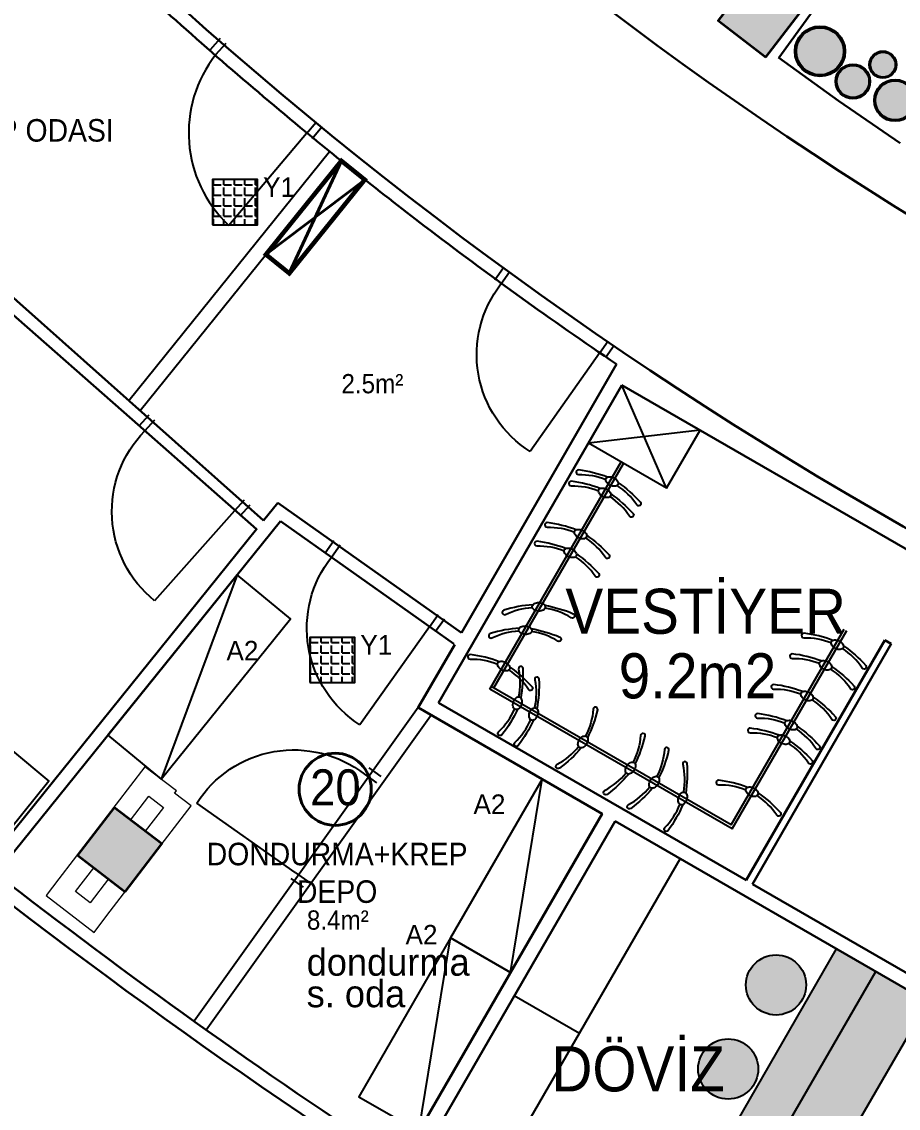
# Model space of a CAD drawing. Header units: millimetres. Extents: x -2729 to 15248, y -12439 to 5292.
# Drawn here: x 3409 to 3992, y -10344 to -9621 of the extents above; entities that cross this region are included whole.
import ezdxf

# ---------------------------------------------------------------- set-up
doc = ezdxf.new("R2010")
doc.units = ezdxf.units.MM
for name, color, linetype, lineweight in [('antet_Ном_пера__60', 7, 'Continuous', 35), ('dk-olcu_Ном_пера__80', 7, 'Continuous', 13), ('DUVAR', 7, 'Continuous', 30), ('kolon_Ном_пера__60', 7, 'Continuous', 35), ('tefriş', 7, 'Continuous', 25)]:
    doc.layers.add(name, color=color, linetype=linetype, lineweight=lineweight)
for name, color, linetype in [('kapı ABD', 55, 'Continuous'), ('S2000-002 Çizgi', 7, 'Continuous'), ('tefris', 39, 'Continuous')]:
    doc.layers.add(name, color=color, linetype=linetype)
doc.styles.add('TAKSİM', font='GOTHIC.TTF', dxfattribs={"height": 20})
doc.styles.add('Мой Ариал', font='arial.ttf', dxfattribs={"width": 0.9})

# ---------------------------------------------------------------- blocks, each defined once
blk = doc.blocks.new('A$C46810917')
at = {"layer": 'tefriş', "color": 254, "true_color": 0xe0e0e0}
for points in [[(-21.16, 41.16, 0.057952), (-42.56, 36.07, 1.08017), (-41.17, 33.01, -0.102886), (-21.55, 39.04, -0.821198)], [(-12.48, 41.12, -0.057952), (8.88, 35.84, -1.08017), (7.46, 32.79, 0.102886), (-12.11, 39, 0.821198)]]:
    blk.add_lwpolyline(points, format="xyb", dxfattribs=at)
blk.add_lwpolyline([(-11.97, 39.74, -0.144333), (-12.3, 38.63, -0.107177), (-13.4, 37.54, -0.077818), (-14.9, 36.89, -0.065016), (-16.84, 36.65, -0.065016), (-18.78, 36.91, -0.077818), (-20.27, 37.57, -0.107177), (-21.36, 38.67, -0.144333), (-21.68, 39.78, -0.144333), (-21.35, 40.89, -0.107177), (-20.25, 41.98, -0.077818), (-18.75, 42.63, -0.065016), (-16.81, 42.88, -0.065016), (-14.87, 42.62, -0.077818), (-13.38, 41.95, -0.107177), (-12.29, 40.85, -0.144333)], format="xyb", close=True, dxfattribs=at)
blk = doc.blocks.new('gtrr')
at = {"layer": 'kapı ABD', "color": 7}
for p, q in [((4256.01, 14105.58), (4256.01, 14115.58)), ((4261.01, 14105.58), (4261.01, 14115.58)), ((4341.01, 14105.58), (4341.01, 14115.58)), ((4346.01, 14105.58), (4346.01, 14115.58)), ((4261.01, 14105.58), (4261.01, 14025.58))]:
    blk.add_line(p, q, dxfattribs=at)
blk.add_arc((4264.77, 14101.83), 76.34, 267.18277, 2.81726, dxfattribs=at)
blk = doc.blocks.new('eryeqry')
at = {"layer": 'kapı ABD', "color": 7}
for p, q in [((-69.12, 58.24), (-61.75, 65.01)), ((-65.74, 54.56), (-58.37, 61.33)), ((-10.64, -3.44), (-3.5, 3.57)), ((-7.14, -7.01), (0, 0)), ((-10.64, -3.44), (-67.72, -59.5))]:
    blk.add_line(p, q, dxfattribs=at)
blk.add_arc((-4.55, -3.55), 84.38, 136.48026, 221.53079, dxfattribs=at)

msp = doc.modelspace()

# ---------------------------------------------------------------- hatches: boundary and pattern name
msp.add_hatch(color=7).paths.add_polyline_path([(3904.336, -9644.305), (3928.686, -9612.571), (3896.952, -9588.221), (3872.602, -9619.955)])
h = msp.add_hatch(color=252)
edge = h.paths.add_edge_path()
edge.add_arc((3940.276, -9640.435), 16.787, 0, 360)
edge = h.paths.add_edge_path(flags=17)
edge.add_arc((3940.276, -9640.435), 15.678, 0, 360)
h = msp.add_hatch(color=9)
h.set_gradient(color1=(210, 157, 195), color2=(199, 133, 180), one_color=1, tint=0.65)
edge = h.paths.add_edge_path()
edge.add_arc((3940.276, -9640.435), 15.678, 0, 360)
h = msp.add_hatch(color=252)
h.paths.add_polyline_path([(3977.837, -9657.307, 1), (3986.352, -9641.334, 1)])
h.paths.add_polyline_path([(3985.975, -9642.04, -1), (3978.213, -9656.601, -1)], flags=16)
h = msp.add_hatch(color=13)
h.set_gradient(color1=(193, 107, 87), color2=(207, 140, 125), one_color=1, tint=0.65)
edge = h.paths.add_edge_path()
edge.add_arc((3982.094, -9649.32), 8.25, 61.938284, 421.938284)
h = msp.add_hatch(color=252)
edge = h.paths.add_edge_path()
edge.add_arc((3962.171, -9660.487), 11.557, -28.060973, 331.939027)
edge = h.paths.add_edge_path(flags=16)
edge.add_arc((3962.171, -9660.487), 10.689, -28.060973, 331.939027)
h = msp.add_hatch(color=41)
h.set_gradient(color1=(231, 227, 152), color2=(236, 232, 172), one_color=1, tint=0.8)
edge = h.paths.add_edge_path()
edge.add_arc((3962.171, -9660.487), 10.689, -28.060973, 331.939027)
h = msp.add_hatch(color=252)
edge = h.paths.add_edge_path()
edge.add_arc((3990.254, -9673.091), 13.953, -28.060973, 331.939027)
edge = h.paths.add_edge_path(flags=17)
edge.add_arc((3990.254, -9673.091), 13.07, -28.060973, 331.939027)
h = msp.add_hatch(color=9)
h.set_gradient(color1=(176, 209, 173), color2=(192, 218, 190), one_color=1, tint=0.8)
edge = h.paths.add_edge_path()
edge.add_arc((3990.254, -9673.091), 13.07, -28.060973, 331.939027)
h = msp.add_hatch()
h.set_pattern_fill('ANGLE', color=256)
h.set_pattern_definition([(0, (-4621.5575, -12467.3376), (0, 6.985), [5.08, -1.905]), (90, (-4621.5575, -12467.3376), (-6.985, 4e-16), [5.08, -1.905])])
h.paths.add_polyline_path([(3566.298, -9725.857), (3536.298, -9725.857), (3536.298, -9755.857), (3566.298, -9755.857)])
h = msp.add_hatch()
h.set_pattern_fill('ANGLE', color=256)
h.set_pattern_definition([(0, (-4621.5575, -12467.3376), (0, 6.985), [5.08, -1.905]), (90, (-4621.5575, -12467.3376), (-6.985, 4e-16), [5.08, -1.905])])
h.paths.add_polyline_path([(3566.298, -9725.857), (3536.298, -9725.857), (3536.298, -9755.857), (3566.298, -9755.857)])
h = msp.add_hatch(color=7)
h.paths.add_polyline_path([(2888.668, -10084.289), (2916.952, -10056.005), (2888.668, -10027.72), (2860.384, -10056.005)])
h.paths.add_polyline_path([(3478.203, -10199.652), (3502.554, -10167.917), (3470.82, -10143.567), (3446.469, -10175.301)])
h.paths.add_polyline_path([(3295.575, -10437.657), (3319.926, -10405.923), (3288.192, -10381.573), (3263.841, -10413.307)])
h = msp.add_hatch()
h.set_pattern_fill('ANGLE', color=256)
h.set_pattern_definition([(0, (-4556.919, -12771.959), (0, 6.985), [5.08, -1.905]), (90, (-4556.919, -12771.959), (-6.985, 4e-16), [5.08, -1.905])])
h.paths.add_polyline_path([(3630.937, -10030.478), (3600.937, -10030.478), (3600.937, -10060.478), (3630.937, -10060.478)])
h = msp.add_hatch()
h.set_pattern_fill('ANGLE', color=256)
h.set_pattern_definition([(0, (-4556.919, -12771.959), (0, 6.985), [5.08, -1.905]), (90, (-4556.919, -12771.959), (-6.985, 4e-16), [5.08, -1.905])])
h.paths.add_polyline_path([(3630.937, -10030.478), (3600.937, -10030.478), (3600.937, -10060.478), (3630.937, -10060.478)])
at = {"layer": 'DUVAR'}
h = msp.add_hatch(color=256, dxfattribs=at)
h.dxf.hatch_style = 1
h.set_gradient(color1=(173, 134, 82), one_color=1, tint=1)
h.paths.add_polyline_path([(3951.322, -10237.746), (3940.301, -10256.836), (3974.942, -10256.836), (3977.303, -10252.746)])
h.paths.add_polyline_path([(3974.942, -10256.836), (3940.301, -10256.836), (3854.503, -10405.442), (3880.484, -10420.442)])
h = msp.add_hatch(color=256, dxfattribs=at)
h.dxf.hatch_style = 1
h.set_gradient(color1=(94, 72, 44), color2=(219, 202, 179), one_color=1, tint=0.78, name='SPHERICAL')
edge = h.paths.add_edge_path()
edge.add_arc((3911.024, -10261.72), 20, 0, 360)
at = {"layer": 'DUVAR', "true_color": 0xdbc9ad}
h = msp.add_hatch(color=9, dxfattribs=at)
h.dxf.hatch_style = 1
h.set_gradient(color1=(221, 204, 182), one_color=1, tint=1)
h.paths.add_polyline_path([(3994.625, -10262.747), (3984.386, -10256.836), (3977.303, -10252.746), (3974.942, -10256.836), (3880.484, -10420.442), (3897.806, -10430.443)])
h.paths.add_polyline_path([(4011.944, -10272.746), (3994.625, -10262.747), (3897.806, -10430.443), (3915.125, -10440.442)])
at = {"layer": 'DUVAR'}
h = msp.add_hatch(color=256, dxfattribs=at)
h.dxf.hatch_style = 1
h.set_gradient(color1=(94, 72, 44), color2=(219, 202, 179), one_color=1, tint=0.78, name='SPHERICAL')
edge = h.paths.add_edge_path()
edge.add_arc((3879.191, -10317.642), 20, 0, 360)

# ---------------------------------------------------------------- linework, layer by layer
at = {"color": 3, "lineweight": 40, "ltscale": 0.005}
for p, q in [((3587.388, -9788.191), (3621.984, -9713.336)), ((3571.811, -9775.647), (3637.562, -9725.88))]:
    msp.add_line(p, q, dxfattribs=at)
for p, q in [((3838.262, -9931.179), (3860.504, -9892.655)), ((3552.636, -9988.925), (3502.148, -10124.75)), ((3673.158, -10077.148), (3524.044, -10285.913)), ((3681.295, -10082.96), (3532.182, -10291.726)), ((3734.438, -10253.402), (3755.601, -10124.746)), ((3673.438, -10359.057), (3694.601, -10230.402))]:
    msp.add_line(p, q)
at = {"color": 3, "lineweight": 40, "ltscale": 0.005, "const_width": 3}
msp.add_lwpolyline([(3587.388, -9788.191), (3637.562, -9725.88), (3621.984, -9713.336), (3571.811, -9775.647)], close=True, dxfattribs=at)
for points in [[(3536.298, -9755.857), (3566.298, -9755.857), (3566.298, -9725.857), (3536.298, -9725.857)], [(3536.298, -9755.857), (3566.298, -9755.857), (3566.298, -9725.857), (3536.298, -9725.857)], [(3552.636, -9988.925), (3466.608, -10095.546), (3502.148, -10124.75), (3588.177, -10018.129)], [(3600.937, -10060.478), (3630.937, -10060.478), (3630.937, -10030.478), (3600.937, -10030.478)], [(3600.937, -10060.478), (3630.937, -10060.478), (3630.937, -10030.478), (3600.937, -10030.478)], [(3383.555, -10180.403), (3312.663, -10121.453), (3357.472, -10067.675), (3427.499, -10126.04)], [(3734.438, -10253.402), (3795.438, -10147.746), (3755.601, -10124.746), (3694.601, -10230.402)], [(3673.438, -10359.057), (3734.438, -10253.402), (3694.601, -10230.402), (3633.601, -10336.057)]]:
    msp.add_lwpolyline(points, close=True)
for centre, radius in [((3940.276, -9640.435), 16.787), ((3940.276, -9640.435), 15.678), ((3982.094, -9649.32), 9.05), ((3982.094, -9649.32), 8.25), ((3962.171, -9660.487), 11.557), ((3962.171, -9660.487), 10.689), ((3990.254, -9673.091), 13.953), ((3990.254, -9673.091), 13.07)]:
    msp.add_circle(centre, radius)
at = {"color": 1, "lineweight": 40, "ltscale": 0.005}
msp.add_circle((3617.912, -10131.532), 24, dxfattribs=at)
at = {"layer": 'dk-olcu_Ном_пера__80', "linetype": 'Continuous'}
for p, q in [((3491.37, -10116.48), (3434.188, -10191.087)), ((3512.269, -10132.516), (3491.37, -10116.48)), ((3481.794, -10151.988), (3493.961, -10136.114)), ((3493.961, -10136.114), (3503.743, -10143.621)), ((3511.053, -10134.1), (3512.269, -10132.516)), ((3522.158, -10142.625), (3511.053, -10134.1)), ((3466.134, -10215.6), (3522.158, -10142.625)), ((3503.743, -10143.621), (3491.564, -10159.485)), ((3445.295, -10199.61), (3457.462, -10183.736)), ((3434.153, -10191.06), (3425.63, -10202.167)), ((3467.206, -10191.213), (3455.027, -10207.077)), ((3455.027, -10207.077), (3445.295, -10199.61)), ((3425.63, -10202.167), (3457.629, -10226.72)), ((3457.629, -10226.72), (3466.152, -10215.613)), ((3457.629, -10226.72), (3466.152, -10215.613)), ((3466.152, -10215.613), (3466.134, -10215.6))]:
    msp.add_line(p, q, dxfattribs=at)
at = {"layer": 'DUVAR', "linetype": 'Continuous'}
for p, q in [((3912.809, -9644.722), (3942.072, -9604.179)), ((3912.756, -9644.684), (3952.481, -9673.435)), ((3952.481, -9673.435), (3993.485, -9701.582)), ((3321.486, -9731.187), (3570.298, -9952.704)), ((3701.886, -10027.39), (3805.044, -9848.714)), ((3686.539, -10073.972), (3808.542, -9862.655)), ((4104.027, -10033.253), (3808.542, -9862.655)), ((3579.83, -9940.89), (3570.298, -9952.704)), ((3701.886, -10027.39), (3579.83, -9940.89)), ((3581.525, -9953.122), (3392.349, -10187.58)), ((3696.682, -10034.733), (3581.525, -9953.122)), ((3673.158, -10077.148), (3697.366, -10035.218)), ((3891.091, -10192.07), (3983.341, -10032.289)), ((3895.421, -10194.57), (3987.671, -10034.789)), ((3983.341, -10032.289), (3987.671, -10034.789)), ((3795.438, -10147.746), (3673.158, -10077.148)), ((3891.091, -10192.07), (3686.539, -10073.972)), ((3661.507, -10379.722), (3795.438, -10147.746)), ((3669.904, -10385.177), (3804.098, -10152.746)), ((4011.944, -10272.746), (3804.098, -10152.746)), ((4016.665, -10264.57), (3895.421, -10194.57))]:
    msp.add_line(p, q, dxfattribs=at)
msp.add_lwpolyline([(3109.399, -9813.149), (3244.017, -9674.849), (3392.67, -9805.982), (3326.65, -9880.183), (3334.121, -9886.83), (3400.211, -9812.597), (3482.843, -9885.527), (3565.613, -9958.511), (3385.259, -10182.035), (3300.557, -10113.707), (3256.276, -10076.39), (3205.28, -10031.987), (3280.944, -9946.598), (3273.473, -9939.951), (3197.841, -10024.956), (3121.155, -9955.215), (3073.495, -9909.656), (3072.742, -9908.924), (3138.446, -9841.423), (3109.399, -9813.149)], dxfattribs=at)
for centre, radius, start, end in [((5357.757, -7557.646), 2578.654, 214.052528, 244.048203), ((5357.441, -7558.125), 2758.085, 213.967403, 243.1608), ((5357.757, -7557.646), 2767.654, 227.421182, 230.429763), ((5702.643, -7230.79), 3958.527, 217.109649, 240.469371), ((5357.757, -7557.646), 2767.654, 230.429763, 231.378475), ((5357.757, -7557.646), 2767.654, 231.378475, 232.614995), ((5357.757, -7557.646), 2767.654, 232.614995, 235.873543), ((5828.13, -7055.323), 3977.941, 225.621798, 240.16884), ((5689.224, -7243.322), 3949.176, 225.492737, 239.973118), ((5784.185, -7121.623), 3888.569, 232.041247, 236.915429)]:
    msp.add_arc(centre, radius, start, end, dxfattribs=at)
at = {"layer": 'kolon_Ном_пера__60', "linetype": 'Continuous', "flags": 128}
for points in [[(3904.336, -9644.305), (3928.686, -9612.571), (3896.952, -9588.221), (3872.602, -9619.955)], [(3478.203, -10199.652), (3502.554, -10167.917), (3470.82, -10143.567), (3446.469, -10175.301)]]:
    msp.add_lwpolyline(points, close=True, dxfattribs=at)
at = {"layer": 'S2000-002 Çizgi'}
for p, q in [((3480.662, -9872.902), (3614.195, -9707.065)), ((3488.14, -9879.559), (3621.984, -9713.336))]:
    msp.add_line(p, q, dxfattribs=at)
at = {"layer": 'tefriş'}
for p, q in [((3838.262, -9931.179), (3808.542, -9862.655)), ((3860.504, -9892.655), (3786.301, -9901.179)), ((3838.262, -9931.179), (3786.301, -9901.179)), ((3720.689, -10064.821), (3807.952, -9913.679)), ((3723.421, -10064.089), (3809.684, -9914.679)), ((3881.208, -10155.188), (3956.432, -10024.896)), ((3881.94, -10157.92), (3958.146, -10025.927)), ((3881.208, -10155.188), (3721.689, -10063.089)), ((3881.94, -10157.92), (3720.689, -10064.821)), ((3712.084, -10412.12), (3847.399, -10177.746)), ((3854.503, -10405.442), (3951.322, -10237.746)), ((3880.484, -10420.442), (3977.303, -10252.746)), ((3780.302, -10293.962), (3737.001, -10268.962)), ((3915.125, -10440.442), (4011.944, -10272.746))]:
    msp.add_line(p, q, dxfattribs=at)
for centre in [(3911.024, -10261.72), (3879.191, -10317.642)]:
    msp.add_circle(centre, 20, dxfattribs=at)

# ---------------------------------------------------------------- block references
at = {"layer": 'kapı ABD', "color": 7, "rotation": 5.290926400486788}
msp.add_blockref('eryeqry', (3609.071, -9690.803), dxfattribs=at)
at = {"layer": 'kapı ABD', "lineweight": -2, "xscale": -1}
for p, rotation in [((-837.809, -23829.676), 324.8723881291922), ((-2646.046, -23314.903), 318.3211799106136), ((-998.982, -23995.642), 324.6747696004362), ((-10398.545, -5559.93), 234.8905499820772)]:
    msp.add_blockref('gtrr', p, dxfattribs=dict(at, rotation=rotation))
at = {"layer": 'tefris', "lineweight": -2, "xscale": 0.9000000000000001, "yscale": 0.9000000000000001, "zscale": 0.9000000000000001, "rotation": 254.3433345888791}
msp.add_blockref('A$C46810917', (3810.382, -10142.553), dxfattribs=at)
at = {"layer": 'tefriş'}
for p, xscale, yscale, zscale, rotation in [((3798.951, -9965.46), 0.9, 0.9, 0.9, 332.7022542066483), ((3794.118, -9972.994), 0.9, 0.9, 0.9, 332.7022542066483), ((3778.096, -10000.493), 0.9, 0.9, 0.9, 332.7022542066483), ((3771.259, -10012.938), 0.9, 0.9, 0.9, 332.7022542066483), ((3766.785, -10046.554), 0.9000000000000001, 0.9000000000000001, 0.9000000000000001, 357.4261520987204), ((3757.847, -10062.09), 0.9000000000000001, 0.9000000000000001, 0.9000000000000001, 357.4261520987204), ((3948.823, -10074.059), 0.9, 0.9, 0.9, 332.7022542066483), ((3726.953, -10088.287), 0.9, 0.9, 0.9, 332.7022542066483), ((3941.009, -10087.802), 0.9, 0.9, 0.9, 332.7022542066483), ((3700.411, -10077.969), 0.9000000000000001, 0.9000000000000001, 0.9000000000000001, 252.5470277524756), ((3711.137, -10085.115), 0.9000000000000001, 0.9000000000000001, 0.9000000000000001, 252.5470277524756), ((3928.703, -10108.203), 0.9, 0.9, 0.9, 332.7022542066483), ((3744.383, -10093.205), 0.9000000000000002, 0.9000000000000002, 0.9000000000000002, 237.0657904145117), ((3918.076, -10127.568), 0.9, 0.9, 0.9, 332.7022542066483), ((3913.076, -10137.251), 0.9, 0.9, 0.9, 332.7022542066483), ((3775.943, -10110.679), 0.9000000000000002, 0.9000000000000002, 0.9000000000000002, 237.0657904145117), ((3791.722, -10120.056), 0.9000000000000002, 0.9000000000000002, 0.9000000000000002, 237.0657904145117)]:
    msp.add_blockref('A$C46810917', p, dxfattribs=dict(at, xscale=xscale, yscale=yscale, zscale=zscale, rotation=rotation))
at = {"layer": 'tefriş', "lineweight": -2, "xscale": 0.9, "yscale": 0.9, "zscale": 0.9, "rotation": 332.7022542066483}
msp.add_blockref('A$C46810917', (3892.037, -10171.922), dxfattribs=at)

# ---------------------------------------------------------------- texts
at = {"style": 'TAKSİM'}
for s, height, p in [('Y1', 13, (3569.985, -9737.303)), ('A2', 13, (3545.574, -10045.783)), ('Y1', 13, (3634.624, -10041.924)), ('A2', 13, (3709.861, -10147.943)), ('A2', 13, (3664.654, -10234.767)), ('dondurma', 18, (3598.931, -10255.563)), ('s. oda', 18, (3598.931, -10276.555))]:
    msp.add_text(s, height=height, dxfattribs=at).set_placement(p)
at = {"lineweight": 40, "ltscale": 0.005, "attachment_point": 8, "style": 'Мой Ариал'}
for s, insert, char_height in [('ÇÖP ODASI', (3418.253, -9705.172), 15), ('2.5m²', (3642.616, -9868.197), 12.8), ('VESTİYER', (3864.249, -10028.473), 30), ('9.2m2', (3858.814, -10071.44), 30), ('DONDURMA+KREP\\PDEPO', (3619.184, -10207.314), 15), ('8.4m²', (3619.634, -10225.103), 12.8), ('DÖVİZ', (3819.314, -10332.975), 30)]:
    msp.add_mtext(s, dxfattribs=dict(at, insert=insert, char_height=char_height))
at = {"layer": 'antet_Ном_пера__60', "color": 1, "linetype": 'Continuous', "insert": (3618.035, -10142.594), "char_height": 24, "attachment_point": 8, "style": 'Мой Ариал'}
msp.add_mtext('20', dxfattribs=at)

doc.saveas('drawing.dxf')
